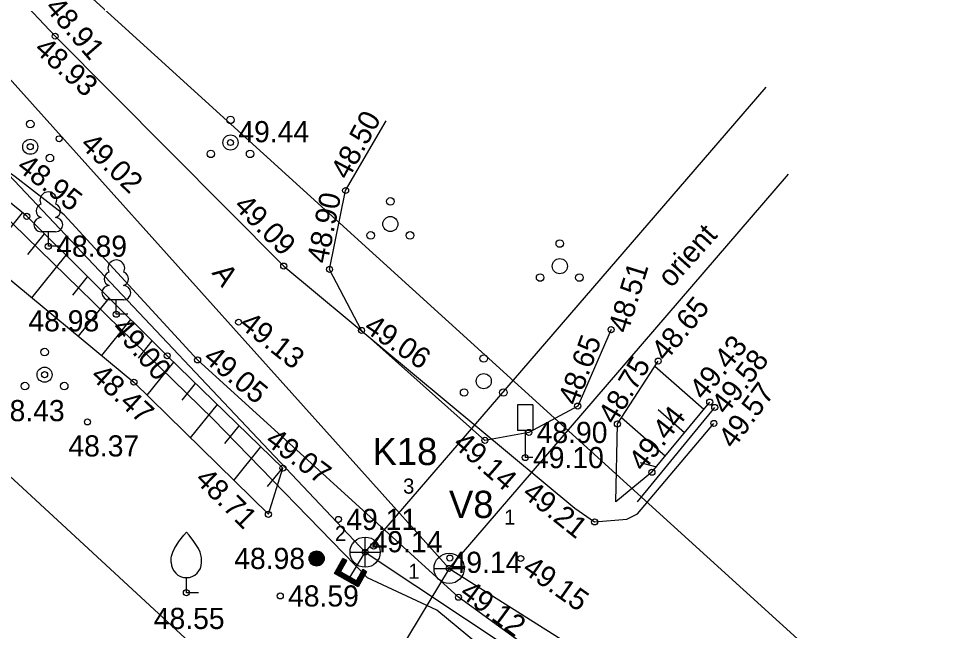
# Model space of a CAD drawing. Extents: x 641028 to 641429, y 6455650 to 6456007.
# Drawn here: x 641293.74 to 641324.57, y 6455873.98 to 6455894.22 of the extents above; entities that cross this region are included whole.
import ezdxf

# ---------------------------------------------------------------- set-up
doc = ezdxf.new("R2010")
doc.units = 0
for name, color, linetype in [('AED', 7, 'Continuous'), ('HALJASTUS', 7, 'Continuous'), ('KAEVU_NR', 7, 'Continuous'), ('KKAEV', 7, 'Continuous'), ('KORGUS', 7, 'Continuous'), ('KTRASS', 7, 'Continuous'), ('LIIKLUS', 7, 'Continuous'), ('PIIR', 7, 'Continuous'), ('POST', 7, 'Continuous'), ('PUU', 7, 'Continuous'), ('RELJEEF', 7, 'Continuous'), ('SITRASS', 7, 'Continuous'), ('TEE', 7, 'Continuous'), ('TORU_NR', 7, 'Continuous'), ('VKAEV', 7, 'Continuous'), ('VTRASS', 7, 'Continuous')]:
    doc.layers.add(name, color=color, linetype=linetype)

msp = doc.modelspace()

# ---------------------------------------------------------------- linework, layer by layer
at = {"layer": 'AED'}
msp.add_line((641314.213, 6455878.226), (641316.772, 6455881.353), dxfattribs=at)
at = {"layer": 'HALJASTUS'}
msp.add_lwpolyline([(641313.344, 6455883.927), (641312.237, 6455881.398), (641310.621, 6455880.526), (641309.165, 6455880.264), (641305.084, 6455883.903), (641304.025, 6455885.921), (641304.558, 6455888.531), (641305.897, 6455890.834)], dxfattribs=at)
at = {"layer": 'KKAEV'}
for p, q in [((641305.203, 6455876.064), (641305.203, 6455877.064)), ((641304.703, 6455876.564), (641305.703, 6455876.564))]:
    msp.add_line(p, q, dxfattribs=at)
msp.add_circle((641305.203, 6455876.564), 0.5, dxfattribs=at)
at = {"layer": 'KORGUS'}
for centre in [(641294.944, 6455893.637), (641295.076, 6455890.242), (641294.12, 6455889.979), (641300.747, 6455890.118), (641304.558, 6455888.531), (641294.006, 6455887.677), (641294.719, 6455886.687), (641302.508, 6455886.031), (641304.025, 6455885.921), (641296.969, 6455884.435), (641301.013, 6455884.174), (641305.084, 6455883.903), (641313.344, 6455883.927), (641298.652, 6455883.062), (641299.657, 6455882.925), (641314.902, 6455882.887), (641294.594, 6455882.437), (641297.553, 6455882.19), (641316.606, 6455881.532), (641312.237, 6455881.398), (641316.772, 6455881.353), (641296.014, 6455880.875), (641313.552, 6455880.805), (641316.744, 6455880.824), (641310.621, 6455880.526), (641309.165, 6455880.264), (641310.5, 6455879.694), (641302.483, 6455879.344), (641314.694, 6455879.208), (641302.002, 6455877.816), (641304.32, 6455877.648), (641312.797, 6455877.564), (641305.488, 6455876.767), (641303.598, 6455876.356), (641305.203, 6455876.564), (641308.006, 6455876.37), (641310.354, 6455876.354), (641307.983, 6455876.026), (641299.289, 6455875.221), (641302.393, 6455875.115), (641308.293, 6455875.072)]:
    msp.add_circle(centre, 0.1, dxfattribs=at)
at = {"layer": 'KTRASS'}
for p, q in [((641282.71, 6455900.367), (641305.203, 6455876.564)), ((641304.186, 6455875.859), (641304.47, 6455876.359)), ((641304.288, 6455875.887), (641304.535, 6455876.322)), ((641304.405, 6455875.735), (641304.31, 6455876.078)), ((641304.436, 6455875.717), (641304.327, 6455876.108)), ((641304.401, 6455875.935), (641304.345, 6455876.139)), ((641304.419, 6455875.966), (641304.362, 6455876.17)), ((641304.436, 6455875.996), (641304.38, 6455876.2)), ((641304.39, 6455875.916), (641304.6, 6455876.285)), ((641304.454, 6455876.027), (641304.397, 6455876.231)), ((641304.471, 6455876.058), (641304.414, 6455876.262)), ((641304.489, 6455876.089), (641304.432, 6455876.292)), ((641304.506, 6455876.119), (641304.449, 6455876.323)), ((641304.523, 6455876.15), (641304.467, 6455876.354)), ((641304.6, 6455876.285), (641304.47, 6455876.359)), ((641304.541, 6455876.181), (641304.495, 6455876.345)), ((641304.558, 6455876.211), (641304.526, 6455876.327)), ((641304.576, 6455876.242), (641304.557, 6455876.31)), ((641304.593, 6455876.273), (641304.587, 6455876.292)), ((641304.969, 6455875.415), (641304.186, 6455875.859)), ((641304.19, 6455875.857), (641304.188, 6455875.863)), ((641304.22, 6455875.84), (641304.205, 6455875.894)), ((641304.251, 6455875.822), (641304.223, 6455875.924)), ((641304.282, 6455875.805), (641304.24, 6455875.955)), ((641304.313, 6455875.787), (641304.258, 6455875.986)), ((641304.344, 6455875.77), (641304.275, 6455876.016)), ((641304.94, 6455875.517), (641304.288, 6455875.887)), ((641304.375, 6455875.752), (641304.292, 6455876.047)), ((641304.912, 6455875.619), (641304.39, 6455875.916)), ((641304.467, 6455875.7), (641304.41, 6455875.904)), ((641304.498, 6455875.682), (641304.441, 6455875.887)), ((641304.529, 6455875.665), (641304.472, 6455875.869)), ((641304.56, 6455875.647), (641304.502, 6455875.852)), ((641304.59, 6455875.63), (641304.533, 6455875.834)), ((641304.621, 6455875.612), (641304.564, 6455875.817)), ((641304.652, 6455875.595), (641304.595, 6455875.799)), ((641304.683, 6455875.577), (641304.626, 6455875.782)), ((641304.714, 6455875.56), (641304.657, 6455875.764)), ((641305.122, 6455875.989), (641304.912, 6455875.619)), ((641305.187, 6455875.952), (641304.94, 6455875.517)), ((641305.252, 6455875.915), (641304.969, 6455875.415)), ((641305.051, 6455875.56), (641304.994, 6455875.764)), ((641305.068, 6455875.591), (641305.012, 6455875.795)), ((641305.086, 6455875.621), (641305.029, 6455875.825)), ((641305.103, 6455875.652), (641305.046, 6455875.856)), ((641305.121, 6455875.683), (641305.064, 6455875.887)), ((641305.138, 6455875.713), (641305.081, 6455875.917)), ((641305.155, 6455875.744), (641305.099, 6455875.948)), ((641305.173, 6455875.775), (641305.116, 6455875.979)), ((641305.252, 6455875.915), (641305.122, 6455875.989)), ((641305.19, 6455875.805), (641305.142, 6455875.977)), ((641305.208, 6455875.836), (641305.173, 6455875.96)), ((641305.225, 6455875.867), (641305.204, 6455875.942)), ((641305.242, 6455875.897), (641305.235, 6455875.925)), ((641304.744, 6455875.542), (641304.687, 6455875.747)), ((641304.775, 6455875.525), (641304.718, 6455875.729)), ((641304.806, 6455875.507), (641304.749, 6455875.712)), ((641304.837, 6455875.49), (641304.78, 6455875.694)), ((641304.868, 6455875.472), (641304.811, 6455875.677)), ((641304.899, 6455875.455), (641304.842, 6455875.659)), ((641304.929, 6455875.437), (641304.872, 6455875.642)), ((641304.96, 6455875.42), (641304.903, 6455875.624)), ((641304.981, 6455875.437), (641304.925, 6455875.641)), ((641304.999, 6455875.468), (641304.942, 6455875.672)), ((641305.016, 6455875.499), (641304.959, 6455875.703)), ((641305.034, 6455875.529), (641304.977, 6455875.733))]:
    msp.add_line(p, q, dxfattribs=at)
for points in [[(641304.668, 6455875.67), (641305.203, 6455876.564), (641318.477, 6455891.946)], [(641305.203, 6455876.564), (641333.415, 6455857.821), (641338.031, 6455853.716)]]:
    msp.add_lwpolyline(points, dxfattribs=at)
at = {"layer": 'LIIKLUS'}
for p, q in [((641310.25, 6455881.444), (641310.25, 6455880.594)), ((641310.75, 6455881.444), (641310.25, 6455881.444)), ((641310.75, 6455881.444), (641310.75, 6455880.594)), ((641310.75, 6455880.594), (641310.25, 6455880.594)), ((641310.5, 6455880.594), (641310.5, 6455879.694)), ((641310.75, 6455879.694), (641310.5, 6455879.694))]:
    msp.add_line(p, q, dxfattribs=at)
at = {"layer": 'PIIR'}
for points in [[(641325.05, 6455868.67), (641370.66, 6455918.23), (641334.34, 6455937.85), (641313.65, 6455950.2), (641288.74, 6455908.14), (641292.09, 6455898.6)], [(641270.46, 6455810.04), (641315.35, 6455858.84), (641292.55, 6455879.89), (641262.53, 6455885.29), (641239.42, 6455859.81), (641229.68, 6455849.06)]]:
    msp.add_lwpolyline(points, close=True, dxfattribs=at)
at = {"layer": 'POST'}
for radius in [0.25, 0.225, 0.2, 0.175, 0.15, 0.125, 0.1, 0.075, 0.05, 0.025]:
    msp.add_circle((641303.598, 6455876.356), radius, dxfattribs=at)
at = {"layer": 'PUU'}
for p, q in [((641294.959, 6455887.162), (641294.479, 6455887.162)), ((641294.719, 6455886.687), (641294.719, 6455887.162)), ((641295.099, 6455886.687), (641294.719, 6455886.687)), ((641297.209, 6455884.91), (641296.729, 6455884.91)), ((641296.969, 6455884.435), (641296.969, 6455884.91)), ((641297.349, 6455884.435), (641296.969, 6455884.435)), ((641299.289, 6455875.221), (641299.289, 6455875.721)), ((641299.689, 6455875.221), (641299.289, 6455875.221))]:
    msp.add_line(p, q, dxfattribs=at)
for points in [[(641298.789, 6455876.221), (641298.789, 6455876.371), (641298.799, 6455876.436), (641298.834, 6455876.566), (641298.894, 6455876.686), (641299.039, 6455876.921), (641299.199, 6455877.126), (641299.289, 6455877.221)], [(641299.789, 6455876.221), (641299.789, 6455876.371), (641299.779, 6455876.436), (641299.744, 6455876.566), (641299.684, 6455876.686), (641299.539, 6455876.921), (641299.379, 6455877.126), (641299.289, 6455877.221)]]:
    msp.add_lwpolyline(points, dxfattribs=at)
for centre, radius in [((641300.747, 6455890.868), 0.125), ((641294.12, 6455890.729), 0.125), ((641300.747, 6455890.118), 0.25), ((641294.12, 6455889.979), 0.25), ((641294.77, 6455889.604), 0.125), ((641300.097, 6455889.743), 0.125), ((641301.397, 6455889.743), 0.125), ((641306.038, 6455888.172), 0.125), ((641306.038, 6455887.422), 0.25), ((641305.388, 6455887.047), 0.125), ((641306.688, 6455887.047), 0.125), ((641311.645, 6455886.776), 0.125), ((641311.645, 6455886.026), 0.25), ((641310.995, 6455885.651), 0.125), ((641312.295, 6455885.651), 0.125), ((641294.594, 6455883.187), 0.125), ((641309.129, 6455882.972), 0.125), ((641294.594, 6455882.437), 0.25), ((641309.129, 6455882.222), 0.25), ((641293.944, 6455882.062), 0.125), ((641295.244, 6455882.062), 0.125), ((641308.479, 6455881.847), 0.125), ((641309.779, 6455881.847), 0.125)]:
    msp.add_circle(centre, radius, dxfattribs=at)
for centre, radius, start, end in [((641294.719, 6455888.207), 0.277, 332.5799, 207.4201), ((641294.549, 6455887.86), 0.233, 109.0217, 253.1415), ((641294.889, 6455887.86), 0.233, 286.8508, 70.9859), ((641294.482, 6455887.399), 0.238, 90.0016, 269.3953), ((641294.957, 6455887.399), 0.238, 270.6047, 89.9984), ((641296.969, 6455885.955), 0.277, 332.5799, 207.4201), ((641296.799, 6455885.608), 0.233, 109.0217, 253.1415), ((641297.139, 6455885.608), 0.233, 286.8508, 70.9859), ((641296.732, 6455885.148), 0.238, 90.0016, 269.3953), ((641297.207, 6455885.148), 0.238, 270.6047, 89.9984), ((641299.289, 6455876.221), 0.5, 180, 0)]:
    msp.add_arc(centre, radius, start, end, dxfattribs=at)
at = {"layer": 'RELJEEF'}
for p, q in [((641292.631, 6455886.259), (641293.867, 6455887.79)), ((641294.044, 6455886.417), (641294.591, 6455887.096)), ((641294.173, 6455884.985), (641295.305, 6455886.387)), ((641295.529, 6455885.073), (641296.018, 6455885.679)), ((641295.715, 6455883.71), (641296.731, 6455884.97)), ((641296.486, 6455883.073), (641297.444, 6455884.262)), ((641297.701, 6455882.987), (641298.158, 6455883.553)), ((641297.994, 6455881.757), (641298.873, 6455882.847)), ((641314.79, 6455882.714), (641316.41, 6455881.293)), ((641299.144, 6455881.59), (641299.594, 6455882.148)), ((641299.427, 6455880.348), (641300.315, 6455881.449)), ((641314.694, 6455879.208), (641316.606, 6455881.532)), ((641313.691, 6455881.018), (641315.138, 6455879.748)), ((641314.903, 6455881.285), (641315.774, 6455880.521)), ((641300.561, 6455880.161), (641301.035, 6455880.749)), ((641300.86, 6455878.939), (641301.756, 6455880.05)), ((641314.303, 6455879.528), (641314.843, 6455879.39)), ((641301.977, 6455878.732), (641302.477, 6455879.351))]:
    msp.add_line(p, q, dxfattribs=at)
for points in [[(641302.002, 6455877.816), (641302.483, 6455879.344), (641298.652, 6455883.062), (641294.006, 6455887.677), (641287.441, 6455892.986), (641284.274, 6455894.003), (641276.345, 6455892.826), (641273.145, 6455893.071), (641266.117, 6455892.856)], [(641266.117, 6455892.856), (641267.073, 6455891.683), (641271.91, 6455891.019), (641276.927, 6455890.924), (641283.493, 6455891.899), (641286.838, 6455891.013), (641292.764, 6455886.15), (641297.553, 6455882.19), (641302.002, 6455877.816)], [(641314.694, 6455879.208), (641313.499, 6455878.227), (641313.552, 6455880.805), (641314.902, 6455882.887)]]:
    msp.add_lwpolyline(points, dxfattribs=at)
at = {"layer": 'SITRASS'}
msp.add_lwpolyline([(641317.038, 6455866.522), (641316.494, 6455867.266), (641307.577, 6455874.644), (641305.278, 6455875.71), (641300.17, 6455880.968), (641291.769, 6455889.154), (641290.524, 6455890.059), (641289.465, 6455889.423)], dxfattribs=at)
at = {"layer": 'TEE'}
msp.add_line((641314.22, 6455877.832), (641316.744, 6455880.824), dxfattribs=at)
for points in [[(641306.115, 6455948.818), (641302.84, 6455939.586), (641298.71, 6455933.126), (641294.09, 6455925.251), (641290.202, 6455917.525), (641288.392, 6455913.267), (641287.391, 6455908.384), (641288.007, 6455904.242), (641289.086, 6455900.981), (641291.127, 6455897.682), (641294.944, 6455893.637), (641302.508, 6455886.031), (641312.14, 6455878.025), (641312.797, 6455877.564), (641313.862, 6455877.657), (641314.22, 6455877.832)], [(641316.152, 6455851.918), (641322.396, 6455858.267), (641321.789, 6455861.199), (641321.451, 6455862.958), (641319.621, 6455865.625), (641316.327, 6455869.25), (641308.293, 6455875.072), (641299.657, 6455882.925), (641295.243, 6455887.725), (641293.624, 6455888.98), (641287.913, 6455893.067), (641283.386, 6455894.632), (641278.017, 6455894.497), (641271.853, 6455894.056), (641261.702, 6455894.103), (641257.671, 6455894.123)]]:
    msp.add_lwpolyline(points, dxfattribs=at)
at = {"layer": 'VKAEV'}
msp.add_line((641307.483, 6455876.026), (641308.483, 6455876.026), dxfattribs=at)
msp.add_circle((641307.983, 6455876.026), 0.5, dxfattribs=at)
at = {"layer": 'VTRASS'}
for p, q in [((641285.298, 6455901.292), (641307.983, 6455876.026)), ((641307.983, 6455876.026), (641319.215, 6455889.075)), ((641307.983, 6455876.026), (641301.987, 6455866.096))]:
    msp.add_line(p, q, dxfattribs=at)
msp.add_lwpolyline([(641307.983, 6455876.026), (641334.922, 6455859.027), (641326.389, 6455850.548)], dxfattribs=at)

# ---------------------------------------------------------------- texts
at = {"layer": 'KAEVU_NR'}
for s, p in [('K18', (641305.451, 6455879.446)), ('V8', (641307.979, 6455877.695))]:
    msp.add_text(s, height=0.9, dxfattribs=at).set_placement(p)
at = {"layer": 'KORGUS'}
for s, rotation, p in [(' 48.91', 310.9162, (641294.406, 6455894.76)), (' 48.93', 318.0759, (641294.02, 6455893.328)), (' 48.50', 61.7682, (641304.517, 6455888.622)), (' 49.02', 316.1145, (641295.55, 6455890.19)), (' 48.95', 322.4028, (641293.428, 6455889.395)), (' 48.90', 78.6118, (641303.9, 6455885.831)), (' 49.09', 314.8725, (641300.638, 6455888.169)), (' 48.51', 72.7741, (641313.819, 6455883.526)), (' 48.65', 50.4884, (641314.982, 6455882.639)), (' 49.00', 310.8214, (641296.615, 6455884.153)), (' 49.13', 321.6679, (641300.796, 6455884.196)), (' 49.06', 325.875, (641304.904, 6455884.043)), (' 48.65', 69.7402, (641312.131, 6455881.14)), (' 49.43', 50.6115, (641316.244, 6455881.359)), (' 49.05', 320.4402, (641299.605, 6455883.088)), (' 49.58', 51.8259, (641316.986, 6455880.872)), (' 48.75', 59.021, (641313.333, 6455880.531)), (' 48.47', 317.6368, (641295.888, 6455882.519)), (' 49.57', 53.4762, (641317.239, 6455879.743)), (' 49.44', 52.0499, (641314.251, 6455878.993)), (' 49.07', 323.1933, (641301.65, 6455880.323)), (' 49.14', 318.7101, (641307.876, 6455880.264)), (' 48.71', 315.1587, (641299.351, 6455879.115)), (' 49.21', 321.5873, (641310.16, 6455878.595)), (' 49.15', 324.8821, (641310.152, 6455876.068)), (' 49.12', 323.5025, (641308.085, 6455875.283))]:
    msp.add_text(s, height=0.7, rotation=rotation, dxfattribs=at).set_placement(p)
for s, p in [(' 49.44', (641300.747, 6455890.128)), (' 48.89', (641294.719, 6455886.337)), (' 48.98', (641293.8, 6455883.87)), (' 48.43', (641292.656, 6455880.898)), (' 48.90', (641310.621, 6455880.176)), (' 48.37', (641295.123, 6455879.73)), (' 49.10', (641310.5, 6455879.344)), (' 49.11', (641304.32, 6455877.298)), (' 49.14', (641305.158, 6455876.56)), (' 48.98', (641300.612, 6455876.006)), (' 49.14', (641307.771, 6455875.879)), (' 48.59', (641302.393, 6455874.765)), (' 48.55', (641297.949, 6455874.022))]:
    msp.add_text(s, height=0.7, dxfattribs=at).set_placement(p)
at = {"layer": 'TEE'}
msp.add_text('A', height=0.7, rotation=305.8032, dxfattribs=at).set_placement((641300.11, 6455885.8))
at = {"layer": 'TORU_NR'}
for s, p in [('3', (641306.459, 6455878.5)), ('1', (641309.802, 6455877.472)), ('2', (641304.205, 6455876.936)), ('1', (641306.63, 6455875.682))]:
    msp.add_text(s, height=0.5, dxfattribs=at).set_placement(p)
at = {"layer": 'VTRASS'}
msp.add_text('orient', height=0.7, rotation=48.2026, dxfattribs=at).set_placement((641315.336, 6455885.282))

doc.saveas('drawing.dxf')
